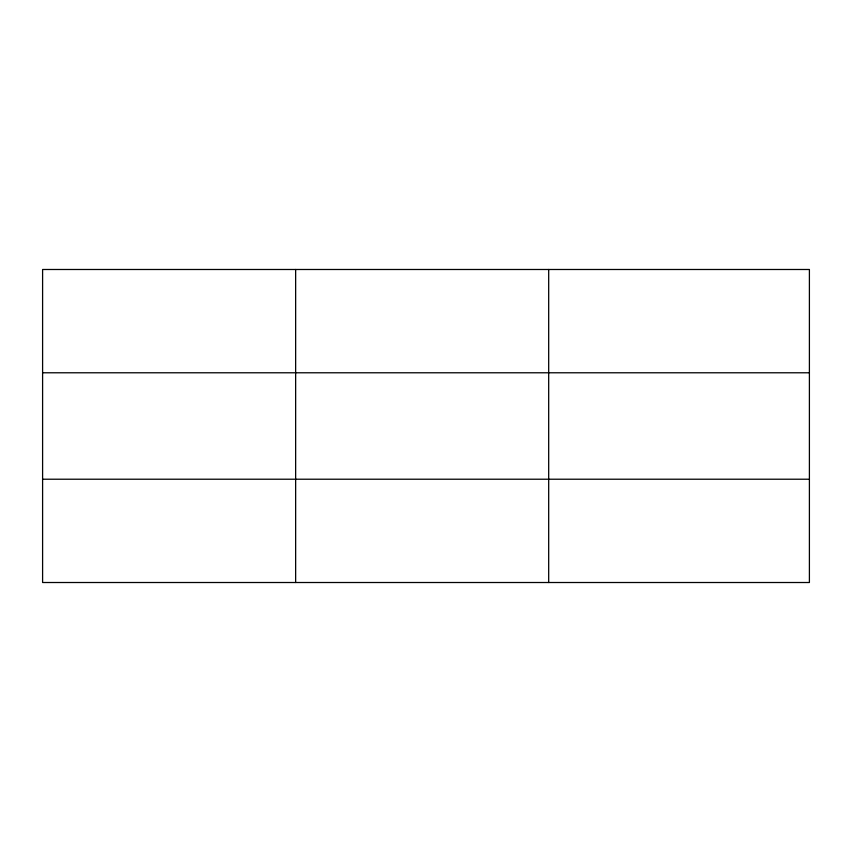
<?xml version="1.0" encoding="UTF-8"?>
<svg xmlns="http://www.w3.org/2000/svg" width="852" height="852" viewBox="0 0 852 852"><rect width="100%" height="100%" fill="white"/><g stroke="black" fill="none" stroke-linecap="round" stroke-linejoin="round"><path stroke-width="1.28" d="M295.644 582.512L295.644 269.488M548.688 582.512L548.688 269.488M809.4 479.218L809.4 582.512L42.6 582.512L42.6 269.488L809.4 269.488L809.4 479.218L42.6 479.218M42.6 372.782L809.4 372.782"/></g></svg>
